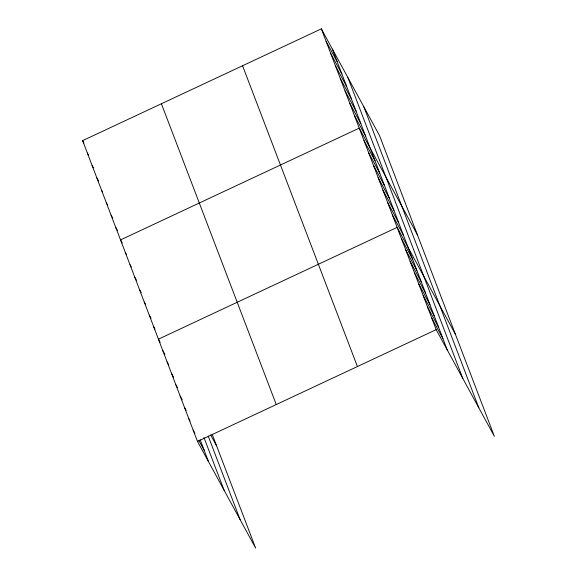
<?xml version="1.0" encoding="UTF-8"?>
<svg xmlns="http://www.w3.org/2000/svg" width="577" height="577" viewBox="0 0 577 577"><rect width="100%" height="100%" fill="white"/><g stroke="black" fill="none" stroke-linecap="round" stroke-linejoin="round"><path stroke-width="0.87" d="M212.192 434.301L255.661 548.15L197.485 441.441L82.626 140.644L321.339 28.85L379.515 135.559L494.374 436.356L436.19 329.647L321.339 28.85M197.485 441.441L436.19 329.647M326.07 41.255L337.119 61.523M330.809 53.668L341.858 73.928M335.547 66.074L346.597 86.334M340.286 78.479L351.335 98.746M345.024 90.892L356.074 111.152M349.763 103.297L360.813 123.557M354.502 115.703L365.551 135.97M417.416 234.825L359.24 128.116L120.528 239.909L122.23 243.025M363.979 140.521L375.021 160.781M368.71 152.927L379.76 173.187M373.449 165.332L384.498 185.599M378.187 177.745L389.237 198.005M382.926 190.15L393.976 210.41M387.665 202.556L398.714 222.823M392.403 214.969L403.453 235.228M455.325 334.083L397.142 227.374L158.43 339.168L160.132 342.284M401.477 238.741L412.526 259.001M405.819 250.101L416.868 270.361M410.16 261.468L421.203 281.727M414.495 272.827L425.545 293.087M418.837 284.194L429.887 304.454M423.172 295.554L434.221 315.814M427.514 306.921L438.563 327.181M431.856 318.28L442.898 338.54M82.626 140.644L83.903 142.981M87.365 153.049L88.642 155.393M92.104 165.462L93.38 167.799M96.842 177.867L98.537 180.983M101.581 190.273L102.425 191.831M106.319 202.686L107.589 205.023M111.051 215.091L112.753 218.207M115.789 227.497L117.492 230.612M125.267 252.315L126.543 254.652M130.005 264.72L131.282 267.057M134.744 277.133L136.446 280.249M139.483 289.539L141.177 292.654M144.221 301.944L145.491 304.281M149.378 315.129L151.08 318.252M153.691 326.762L154.968 329.099M210.634 434.907L216.613 445.877M162.772 350.535L164.892 354.429M167.114 361.894L168.809 365.01M171.448 373.261L173.576 377.156M175.79 384.621L177.485 387.737M180.125 395.988L182.253 399.883M184.467 407.348L186.169 410.463M188.802 418.714L190.078 421.051M193.144 430.074L194.846 433.19M198.668 440.208L204.193 450.334M363.964 107.033L478.816 407.831M347.938 77.643L462.79 378.433M332.381 49.11L447.24 349.907M242.564 65.742L357.415 366.539M161.401 103.752L276.26 404.549M208.189 436.017L240.111 519.625M203.941 437.474L224.085 490.226M200.161 439.789L208.528 461.701"/></g></svg>
